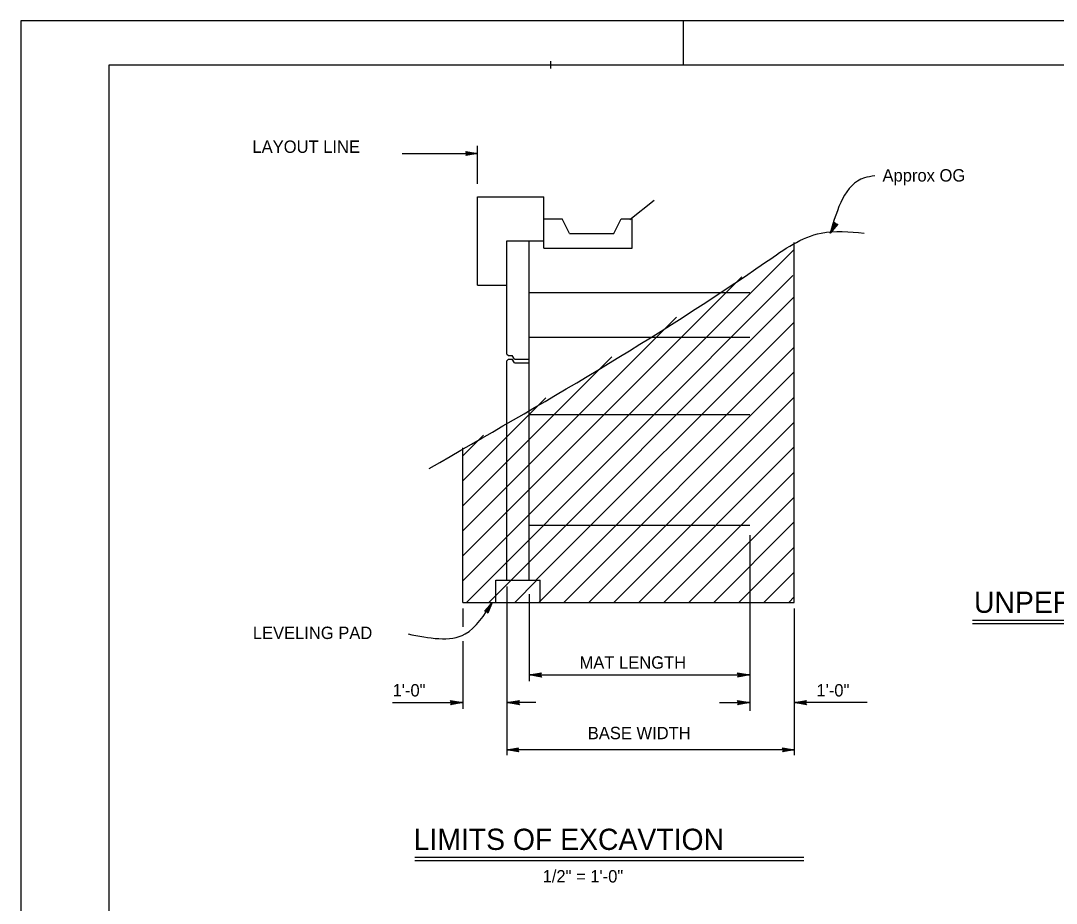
# Model space of a CAD drawing. Extents: x 0 to 68, y 0 to 44.
# Drawn here: x 0 to 23.45, y 24.03 to 44 of the extents above; entities that cross this region are included whole.
import ezdxf

# ---------------------------------------------------------------- set-up
doc = ezdxf.new("R2010")
doc.units = 0
for name, color, linetype in [('10 Sheet Format', 7, 'Continuous'), ('210 Border', 7, 'Continuous'), ('212 Leaders and Dim Lines', 7, 'Continuous'), ('214 Text and Titles', 7, 'Continuous'), ('217 Rebar', 7, 'Continuous'), ('240 Concrete', 7, 'Continuous'), ('257 Ground Line', 7, 'Continuous'), ('Default', 7, 'Continuous')]:
    doc.layers.add(name, color=color, linetype=linetype)

# ---------------------------------------------------------------- blocks, each defined once
blk = doc.blocks.new('TERMA')
at = {"layer": 'Default'}
for p, q in [((-7.84, 0.69), (-8.27, 1.38)), ((-8.27, 1.38), (0, 0)), ((0, 0), (-8.27, -1.38)), ((-8.06, 1.03), (0, 0)), ((0, 0), (-8.06, -1.04)), ((0, 0), (-7.84, 0.69)), ((-7.84, 0.69), (-7.42, 0)), ((-7.84, -0.69), (0, 0)), ((-7.42, 0), (-7.84, -0.69)), ((0, 0), (-7.63, 0.34)), ((-7.63, -0.35), (0, 0)), ((-7.42, 0), (0, 0)), ((-7.84, -0.69), (-8.27, -1.38))]:
    blk.add_line(p, q, dxfattribs=at)

msp = doc.modelspace()

# ---------------------------------------------------------------- linework, layer by layer
at = {"layer": '10 Sheet Format'}
msp.add_lwpolyline([(0, 0), (68, 0), (68, 44), (0, 44)], close=True, dxfattribs=at)
at = {"layer": '210 Border'}
for p, q in [((15, 44), (15, 43)), ((2, 2), (2, 43)), ((2, 43), (67, 43)), ((12, 42.917), (12, 43.083))]:
    msp.add_line(p, q, dxfattribs=at)
at = {"layer": '212 Leaders and Dim Lines'}
for p, q in [((10.095, 41.017), (10.081, 41.039)), ((10.081, 41.039), (10.344, 40.995)), ((10.344, 40.309), (10.344, 41.166)), ((8.634, 40.995), (10.344, 40.995)), ((10.344, 40.995), (10.081, 40.951)), ((10.095, 40.973), (10.081, 40.951)), ((10.088, 41.028), (10.344, 40.995)), ((10.344, 40.995), (10.088, 40.962)), ((10.344, 40.995), (10.095, 41.017)), ((10.095, 41.017), (10.108, 40.995)), ((10.095, 40.973), (10.344, 40.995)), ((10.108, 40.995), (10.095, 40.973)), ((10.344, 40.995), (10.101, 41.006)), ((10.101, 40.984), (10.344, 40.995)), ((10.108, 40.995), (10.344, 40.995)), ((18.327, 39.196), (18.428, 39.442)), ((18.327, 39.196), (18.434, 39.431)), ((18.44, 39.419), (18.327, 39.196)), ((18.445, 39.407), (18.327, 39.196)), ((18.451, 39.396), (18.327, 39.196)), ((18.503, 39.396), (18.327, 39.196)), ((18.327, 39.196), (18.477, 39.396)), ((18.49, 39.396), (18.327, 39.196)), ((18.327, 39.196), (18.464, 39.396)), ((18.44, 39.419), (18.428, 39.442)), ((18.451, 39.396), (18.44, 39.419)), ((18.477, 39.396), (18.451, 39.396)), ((18.477, 39.396), (18.503, 39.396)), ((16.51, 32.36), (16.51, 29.059)), ((11.01, 31.199), (11.01, 28.43)), ((11.51, 31.027), (11.51, 29.059)), ((10.499, 30.641), (10.677, 30.839)), ((10.512, 30.641), (10.677, 30.839)), ((10.677, 30.839), (10.524, 30.641)), ((10.677, 30.839), (10.537, 30.641)), ((10.55, 30.64), (10.677, 30.839)), ((10.556, 30.629), (10.677, 30.839)), ((10.561, 30.617), (10.677, 30.839)), ((10.677, 30.839), (10.567, 30.606)), ((10.677, 30.839), (10.573, 30.594)), ((10.01, 30.699), (10.01, 30.288)), ((10.524, 30.641), (10.499, 30.641)), ((10.524, 30.641), (10.55, 30.64)), ((10.55, 30.64), (10.561, 30.617)), ((10.561, 30.617), (10.573, 30.594)), ((16.51, 30.699), (16.51, 28.388)), ((17.51, 30.699), (17.51, 27.383)), ((10.01, 29.961), (10.01, 28.43)), ((11.51, 29.199), (16.51, 29.199)), ((11.01, 28.779), (11.01, 27.383)), ((8.42, 28.57), (10.01, 28.57)), ((11.661, 28.57), (11.01, 28.57)), ((15.824, 28.57), (16.51, 28.57)), ((19.166, 28.57), (17.51, 28.57)), ((11.01, 27.503), (11.274, 27.548)), ((11.01, 27.503), (11.267, 27.537)), ((11.261, 27.526), (11.01, 27.503)), ((11.254, 27.515), (11.01, 27.503)), ((17.51, 27.503), (11.01, 27.503)), ((11.247, 27.503), (11.01, 27.503)), ((11.274, 27.459), (11.01, 27.503)), ((11.01, 27.503), (11.261, 27.481)), ((11.267, 27.47), (11.01, 27.503)), ((11.01, 27.503), (11.254, 27.492)), ((11.247, 27.503), (11.261, 27.526)), ((11.261, 27.481), (11.247, 27.503)), ((11.261, 27.526), (11.274, 27.548)), ((11.261, 27.481), (11.274, 27.459)), ((17.26, 27.526), (17.246, 27.548)), ((17.246, 27.548), (17.51, 27.503)), ((17.51, 27.503), (17.246, 27.459)), ((17.26, 27.481), (17.246, 27.459)), ((17.253, 27.537), (17.51, 27.503)), ((17.51, 27.503), (17.253, 27.47)), ((17.51, 27.503), (17.26, 27.526)), ((17.26, 27.526), (17.273, 27.503)), ((17.26, 27.481), (17.51, 27.503)), ((17.273, 27.503), (17.26, 27.481)), ((17.51, 27.503), (17.267, 27.514)), ((17.267, 27.492), (17.51, 27.503)), ((17.273, 27.503), (17.51, 27.503))]:
    msp.add_line(p, q, dxfattribs=at)
for points in [[(19.337, 40.491), (19.104, 40.443), (18.327, 39.196)], [(8.77, 30.125), (10.063, 30.125), (10.677, 30.839)]]:
    msp.add_spline(points, degree=3, dxfattribs=at)
at = {"layer": '214 Text and Titles'}
for p, q in [((21.549, 30.438), (46.138, 30.438)), ((21.549, 30.36), (46.138, 30.36)), ((11.01, 27.503), (11.274, 27.548)), ((11.01, 27.503), (11.267, 27.537)), ((11.261, 27.526), (11.01, 27.503)), ((11.254, 27.515), (11.01, 27.503)), ((11.247, 27.503), (11.01, 27.503)), ((11.274, 27.459), (11.01, 27.503)), ((11.01, 27.503), (11.261, 27.481)), ((11.267, 27.47), (11.01, 27.503)), ((11.01, 27.503), (11.254, 27.492)), ((11.247, 27.503), (11.261, 27.526)), ((11.261, 27.481), (11.247, 27.503)), ((11.261, 27.526), (11.274, 27.548)), ((11.261, 27.481), (11.274, 27.459)), ((17.26, 27.526), (17.246, 27.548)), ((17.246, 27.548), (17.51, 27.503)), ((17.51, 27.503), (17.246, 27.459)), ((17.26, 27.481), (17.246, 27.459)), ((17.253, 27.537), (17.51, 27.503)), ((17.51, 27.503), (17.253, 27.47)), ((17.51, 27.503), (17.26, 27.526)), ((17.26, 27.526), (17.273, 27.503)), ((17.26, 27.481), (17.51, 27.503)), ((17.273, 27.503), (17.26, 27.481)), ((17.51, 27.503), (17.267, 27.514)), ((17.267, 27.492), (17.51, 27.503)), ((17.273, 27.503), (17.51, 27.503)), ((8.922, 25.073), (17.727, 25.073)), ((8.922, 24.995), (17.727, 24.995))]:
    msp.add_line(p, q, dxfattribs=at)
at = {"layer": '217 Rebar'}
for p, q in [((17.51, 30.839), (17.51, 38.984)), ((10.01, 31.325), (17.51, 38.825)), ((10.09, 30.839), (17.483, 38.232)), ((10.01, 31.891), (16.326, 38.206)), ((10.6, 30.839), (17.51, 37.749)), ((10.01, 32.457), (14.849, 37.296)), ((11.666, 31.339), (17.51, 37.183)), ((11.732, 30.839), (17.51, 36.617)), ((10.01, 33.022), (13.381, 36.393)), ((12.297, 30.839), (17.51, 36.052)), ((10.01, 33.588), (11.888, 35.466)), ((12.863, 30.839), (17.51, 35.486)), ((13.429, 30.839), (17.51, 34.92)), ((10.01, 34.154), (10.479, 34.622)), ((10.01, 30.839), (10.01, 34.335)), ((13.994, 30.839), (17.51, 34.355)), ((14.56, 30.839), (17.51, 33.789)), ((15.126, 30.839), (17.51, 33.223)), ((15.691, 30.839), (17.51, 32.658)), ((16.257, 30.839), (17.51, 32.092)), ((16.823, 30.839), (17.51, 31.526)), ((11.186, 30.839), (11.686, 31.339)), ((17.388, 30.839), (17.51, 30.961)), ((10.01, 30.839), (17.51, 30.839))]:
    msp.add_line(p, q, dxfattribs=at)
at = {"layer": '240 Concrete'}
for p, q in [((10.344, 38.019), (10.344, 40.019)), ((10.344, 40.019), (11.844, 40.019)), ((11.844, 38.852), (11.844, 40.019)), ((11.844, 39.519), (12.26, 39.519)), ((12.427, 39.185), (12.26, 39.519)), ((13.427, 39.185), (13.594, 39.519)), ((13.594, 39.519), (13.844, 39.519)), ((13.844, 38.852), (13.844, 39.519)), ((12.427, 39.185), (13.427, 39.185)), ((11.01, 39.019), (11.844, 39.019)), ((11.01, 36.453), (11.01, 39.019)), ((11.51, 31.339), (11.51, 39.019)), ((11.844, 38.852), (13.844, 38.852)), ((10.344, 38.019), (11.01, 38.019)), ((11.51, 37.852), (16.51, 37.852)), ((11.51, 36.839), (16.51, 36.839)), ((11.01, 36.453), (11.042, 36.422)), ((11.042, 36.422), (11.125, 36.422)), ((11.177, 36.339), (11.125, 36.422)), ((11.042, 36.339), (11.01, 36.308)), ((11.01, 31.339), (11.01, 36.308)), ((11.042, 36.339), (11.125, 36.339)), ((11.177, 36.256), (11.125, 36.339)), ((11.177, 36.339), (11.51, 36.339)), ((11.177, 36.256), (11.51, 36.256)), ((11.51, 35.089), (16.51, 35.089)), ((11.51, 32.589), (16.51, 32.589)), ((10.76, 31.339), (11.76, 31.339)), ((10.76, 30.839), (10.76, 31.339)), ((11.76, 30.839), (11.76, 31.339))]:
    msp.add_line(p, q, dxfattribs=at)
at = {"layer": '257 Ground Line'}
msp.add_line((13.794, 39.505), (14.344, 39.94), dxfattribs=at)
msp.add_spline([(9.25, 33.869), (16.884, 38.549), (18.125, 39.196), (19.096, 39.196)], degree=3, dxfattribs=at)

# ---------------------------------------------------------------- block references
at = {"layer": '212 Leaders and Dim Lines', "xscale": 0.033863969643370066, "yscale": 0.03548367630197333, "rotation": 180}
for p in [(11.51, 29.199), (11.01, 28.57), (17.51, 28.57)]:
    msp.add_blockref('TERMA', p, dxfattribs=at)
at = {"layer": '212 Leaders and Dim Lines', "xscale": 0.033863969643370066, "yscale": 0.03548367630197333}
for p in [(16.51, 29.199), (10.01, 28.57), (16.51, 28.57)]:
    msp.add_blockref('TERMA', p, dxfattribs=at)

# ---------------------------------------------------------------- texts
at = {"layer": '214 Text and Titles'}
for s, height, p in [('LAYOUT LINE', 0.28, (5.247, 41.01)), ('Approx OG', 0.28, (19.512, 40.361)), ('UNPERFORATED OUTLET OR CLEAN OUT PIPE FOR UNDERDRAIN', 0.48006, (21.583, 30.602)), ('LEVELING PAD', 0.28, (5.255, 30.01)), ('MAT LENGTH', 0.28, (12.652, 29.339)), ('1\'-0"', 0.28, (8.42, 28.71)), ('1\'-0"', 0.28, (18.016, 28.71)), ('BASE WIDTH', 0.28, (12.839, 27.743)), ('LIMITS OF EXCAVTION', 0.48006, (8.897, 25.238)), ('1/2" = 1\'-0"      ', 0.28002, (11.816, 24.501))]:
    msp.add_text(s, height=height, dxfattribs=at).set_placement(p)

doc.saveas('drawing.dxf')
